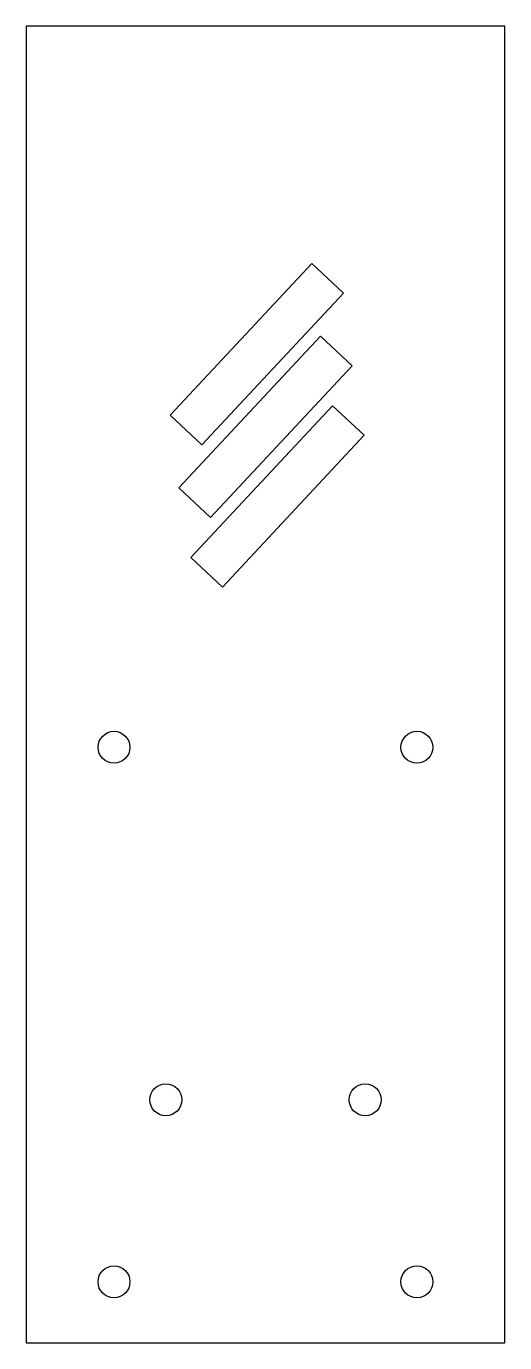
# Model space of a CAD drawing. Header units: millimetres. Extents: x -30 to 30, y 110 to 275.
import ezdxf

# ---------------------------------------------------------------- set-up
doc = ezdxf.new("R2010")
doc.units = ezdxf.units.MM

msp = doc.modelspace()

# ---------------------------------------------------------------- linework, layer by layer
for points in [[(-30, 275), (-30, 110), (30, 110), (30, 275)], [(-8, 222.54), (-11.97, 226.25), (5.81, 245.27), (9.78, 241.56)], [(-6.91, 213.44), (-10.88, 217.15), (6.91, 236.17), (10.88, 232.46)], [(-9.37, 208.43), (8.42, 227.45), (12.38, 223.74), (-5.4, 204.72)]]:
    msp.add_lwpolyline(points, close=True)
for centre in [(-19, 184.63), (18.99, 184.63), (-12.5, 140.45), (12.5, 140.45), (-19, 117.63), (18.99, 117.63)]:
    msp.add_circle(centre, 2)

doc.saveas('drawing.dxf')
